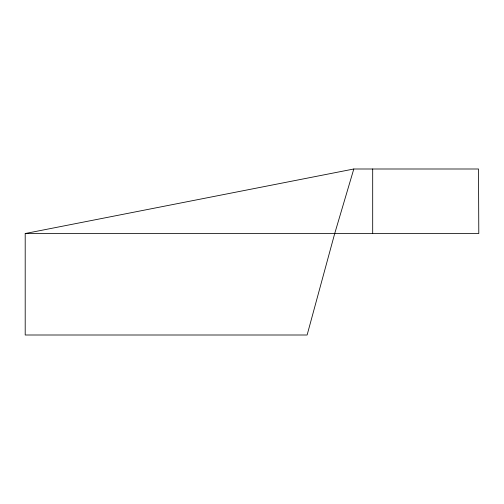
<?xml version="1.0" encoding="UTF-8"?>
<svg xmlns="http://www.w3.org/2000/svg" width="504" height="504" viewBox="0 0 504 504"><rect width="100%" height="100%" fill="white"/><g stroke="black" fill="none" stroke-linecap="round" stroke-linejoin="round"><path stroke-width="0.76" d="M353.802 168.998L334.713 233.528L307.119 335.002L25.2 335.002L25.2 233.528L353.802 168.998L478.516 168.998L478.8 233.528L25.2 233.528M372.689 168.998L372.689 233.528"/></g></svg>
